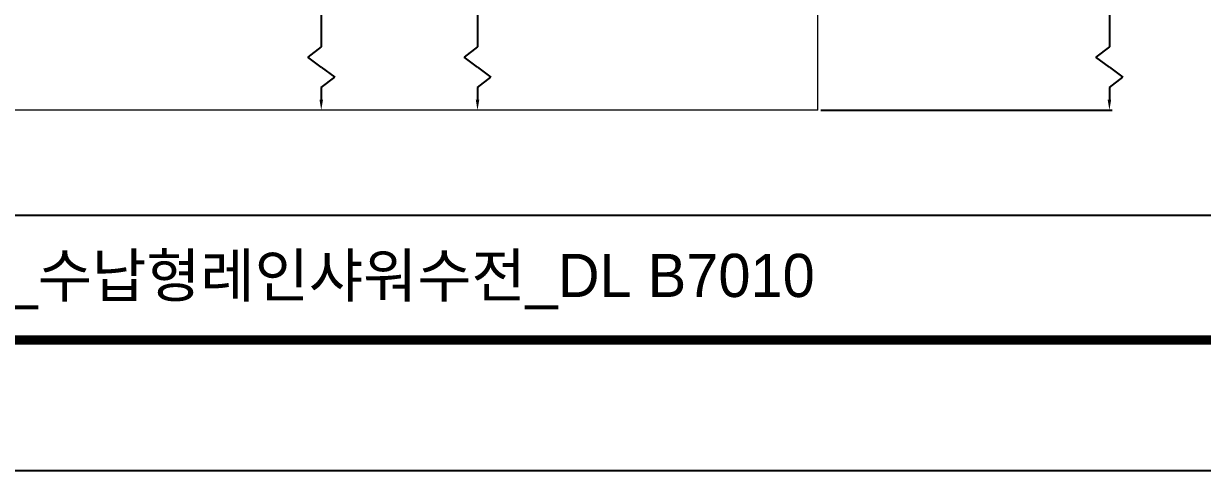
# Model space of a CAD drawing. Extents: x 4791 to 7950, y -233 to 2082.
# Drawn here: x 6161 to 7056, y -233 to 107 of the extents above; entities that cross this region are included whole.
import ezdxf

# ---------------------------------------------------------------- set-up
doc = ezdxf.new("R2010")
doc.units = 0
doc.header["$LTSCALE"] = 1.7
doc.header["$MEASUREMENT"] = 0
doc.layers.get('0').update_dxf_attribs({"linetype": 'CONTINUOUS'})
doc.layers.add('치수선', color=7, linetype='CONTINUOUS', lineweight=20)
doc.styles.add('Daelim Dimension', font='')
doc.styles.get('Daelim Dimension').set_extended_font_data('나눔고딕')

msp = doc.modelspace()

# ---------------------------------------------------------------- linework, layer by layer
at = {"color": 5, "ltscale": 0.5}
for p, q in [((6386.69, 946.87), (6386.69, 88.72)), ((6505.31, 670.75), (6505.31, 88.72)), ((6984.97, 258.09), (6984.97, 88.72)), ((6386.69, 88.72), (6376.48, 81.04)), ((6386.69, 73.37), (6376.48, 81.04)), ((6505.31, 88.72), (6495.1, 81.04)), ((6505.31, 73.37), (6495.1, 81.04)), ((6984.97, 88.72), (6974.75, 81.04)), ((6984.97, 73.37), (6974.75, 81.04)), ((6386.69, 73.37), (6396.91, 65.69)), ((6505.31, 73.37), (6515.53, 65.69)), ((6984.97, 73.37), (6995.18, 65.69)), ((6386.69, 58.02), (6396.91, 65.69)), ((6505.31, 58.02), (6515.53, 65.69)), ((6984.97, 58.02), (6995.18, 65.69)), ((6386.69, 58.02), (6386.69, 48.67)), ((6505.31, 58.02), (6505.31, 48.67)), ((6984.97, 58.02), (6984.97, 48.67)), ((6765.8, 40.7), (6986.97, 40.71))]:
    msp.add_line(p, q, dxfattribs=at)
at = {"color": 5}
msp.add_line((4841.7, -39.16), (7385.75, -39.16), dxfattribs=at)
at = {"ltscale": 0.5}
msp.add_lwpolyline([(4790.89, -233.13), (7950.41, -233.13), (7950.41, 2081.91), (4790.89, 2081.91)], close=True, dxfattribs=at)
at = {"color": 5, "linetype": 'ByBlock', "lineweight": 200, "const_width": 7.28}
msp.add_lwpolyline([(4841.7, -134), (7899.3, -134), (7899.3, 2028.16), (4841.7, 2028.16)], close=True, dxfattribs=at)
at = {"color": 5, "ltscale": 0.5}
for points in [[(6385.36, 48.67), (6388.03, 48.67), (6386.69, 40.67)], [(6503.98, 48.67), (6506.65, 48.67), (6505.31, 40.67)], [(6983.64, 48.67), (6986.3, 48.67), (6984.97, 40.67)]]:
    msp.add_solid(points, dxfattribs=at)
at = {"layer": '치수선'}
for q in [(6763.76, 1282.91), (5283.92, 40.7)]:
    msp.add_line((6763.76, 40.7), q, dxfattribs=at)

# ---------------------------------------------------------------- texts
at = {"color": 2, "insert": (5408.92, -68.5), "char_height": 32.7922, "width": 1690.8269, "attachment_point": 1, "style": 'Daelim Dimension'}
msp.add_mtext('{\\fPretendard Variable SemiBold|b0|i0|c129|p2;대림바스(주)} 레인샤워_RAINSHOWER_수납형레인샤워수전_DL B7010', dxfattribs=at)

doc.saveas('drawing.dxf')
